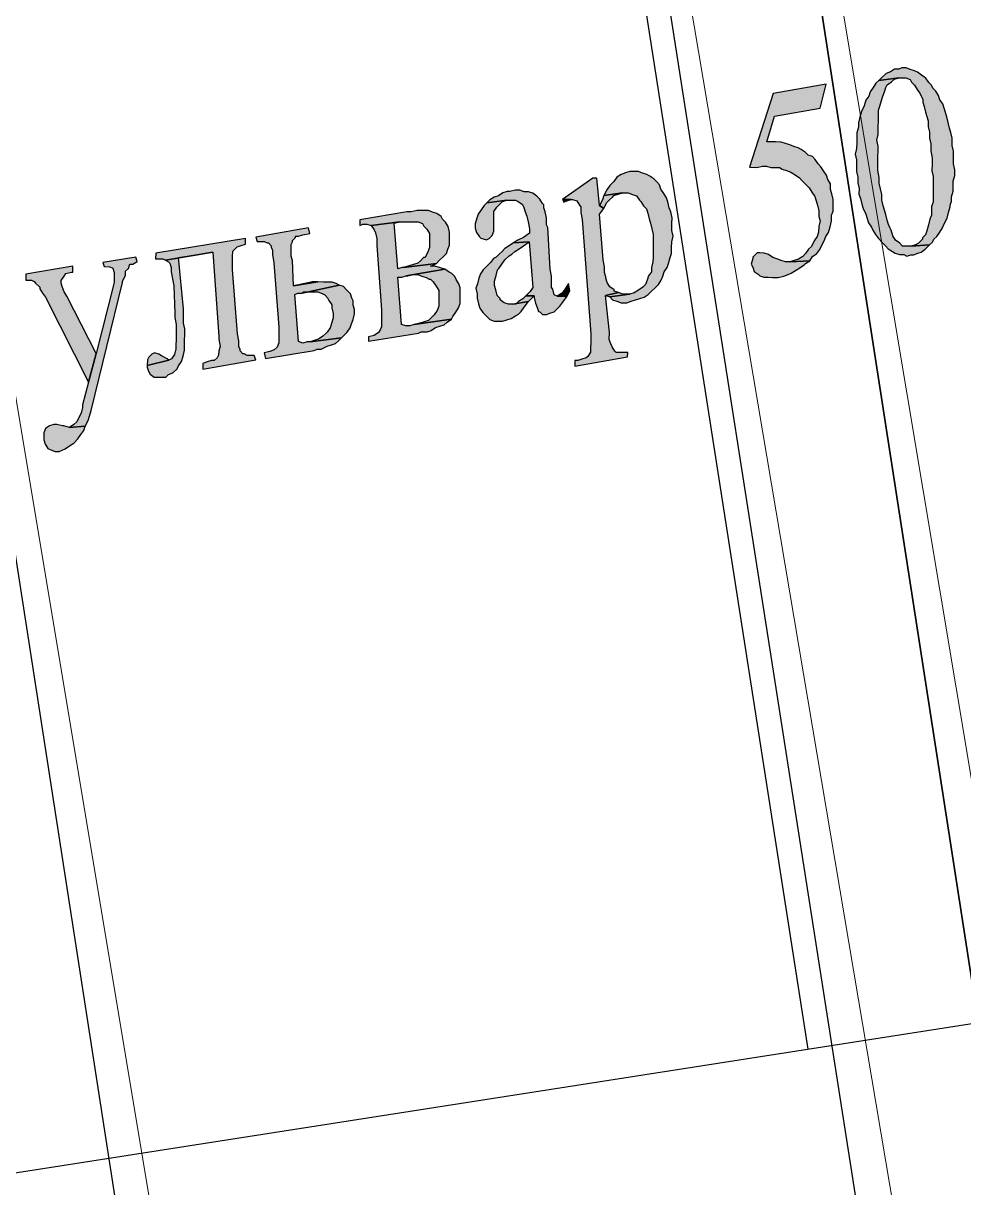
# Model space of a CAD drawing. Extents: x 2474 to 3317, y 1800 to 4862.
# Drawn here: x 2746.33 to 2760.2, y 3982.32 to 3999.48 of the extents above; entities that cross this region are included whole.
import ezdxf

# ---------------------------------------------------------------- set-up
doc = ezdxf.new("R2010")
doc.units = 0
doc.header["$MEASUREMENT"] = 0
doc.layers.add('at_Entity', color=7, linetype='Continuous')
doc.layers.add('at_Solid', color=7, linetype='Continuous')
doc.layers.add('ОСВЕЩЕНИЕ', color=7, linetype='Continuous', lineweight=15)
doc.layers.add('ситуация', color=7, linetype='Continuous', lineweight=15)

msp = doc.modelspace()

# ---------------------------------------------------------------- hatches: boundary and pattern name
at = {"layer": 'at_Solid'}
for points in [[(2759.243, 3998.805), (2759.18, 3998.805), (2759.117, 3998.764), (2759.053, 3998.744), (2758.99, 3998.681), (2758.947, 3998.64), (2759.242, 3998.678), (2759.284, 3998.678), (2759.347, 3998.677), (2759.409, 3998.655), (2759.43, 3998.613), (2759.472, 3998.571), (2759.513, 3998.507), (2759.554, 3998.444), (2759.595, 3998.359), (2759.595, 3998.317), (2759.615, 3998.254), (2759.635, 3998.17), (2759.655, 3998.106), (2759.675, 3998.043), (2759.674, 3997.959), (2759.695, 3997.875), (2759.694, 3997.791), (2759.714, 3997.706), (2759.712, 3997.601), (2759.732, 3997.496), (2759.731, 3997.412), (2759.73, 3997.307), (2759.75, 3997.223), (2759.749, 3997.139), (2759.748, 3997.055), (2759.747, 3996.992), (2759.746, 3996.908), (2759.746, 3996.844), (2759.724, 3996.782), (2759.723, 3996.719), (2759.722, 3996.656), (2759.701, 3996.593), (2759.679, 3996.509), (2759.657, 3996.425), (2759.635, 3996.363), (2759.592, 3996.321), (2759.592, 3996.3), (2759.528, 3996.238), (2759.486, 3996.217), (2759.423, 3996.197), (2759.696, 3996.215), (2759.739, 3996.256), (2759.76, 3996.298), (2759.803, 3996.34), (2759.845, 3996.402), (2759.888, 3996.465), (2759.91, 3996.527), (2759.953, 3996.611), (2759.975, 3996.695), (2759.997, 3996.779), (2759.997, 3996.8), (2760.019, 3996.862), (2760.02, 3996.925), (2760.042, 3997.009), (2760.042, 3997.072), (2760.043, 3997.156), (2760.065, 3997.24), (2760.066, 3997.324), (2760.046, 3997.408), (2760.047, 3997.492), (2760.048, 3997.576), (2760.048, 3997.597), (2760.028, 3997.682), (2760.03, 3997.787), (2760.01, 3997.871), (2759.989, 3997.934), (2759.969, 3998.019), (2759.949, 3998.103), (2759.929, 3998.166), (2759.909, 3998.229), (2759.889, 3998.293), (2759.847, 3998.356), (2759.827, 3998.419), (2759.786, 3998.483), (2759.744, 3998.526), (2759.724, 3998.568), (2759.682, 3998.61), (2759.641, 3998.674), (2759.578, 3998.717), (2759.516, 3998.759), (2759.474, 3998.781), (2759.411, 3998.803), (2759.348, 3998.824), (2759.285, 3998.825)], [(2758.947, 3998.64), (2758.905, 3998.598), (2758.862, 3998.536), (2758.819, 3998.473), (2758.797, 3998.41), (2758.754, 3998.348), (2758.733, 3998.264), (2758.69, 3998.181), (2758.668, 3998.097), (2758.646, 3998.013), (2758.645, 3997.95), (2758.623, 3997.866), (2758.622, 3997.803), (2758.621, 3997.719), (2758.62, 3997.635), (2758.598, 3997.551), (2758.618, 3997.467), (2758.617, 3997.383), (2758.616, 3997.299), (2758.636, 3997.215), (2758.635, 3997.131), (2758.655, 3997.046), (2758.654, 3996.962), (2758.675, 3996.899), (2758.695, 3996.815), (2758.715, 3996.751), (2758.756, 3996.667), (2758.776, 3996.604), (2758.796, 3996.54), (2758.838, 3996.477), (2758.858, 3996.435), (2758.899, 3996.371), (2758.941, 3996.308), (2759.003, 3996.244), (2759.045, 3996.201), (2759.086, 3996.159), (2759.149, 3996.116), (2759.19, 3996.095), (2759.253, 3996.073), (2759.316, 3996.072), (2759.358, 3996.051), (2759.421, 3996.071), (2759.463, 3996.07), (2759.506, 3996.091), (2759.569, 3996.111), (2759.632, 3996.152), (2759.696, 3996.215), (2759.423, 3996.197), (2759.402, 3996.197), (2759.339, 3996.198), (2759.297, 3996.198), (2759.255, 3996.241), (2759.193, 3996.284), (2759.151, 3996.347), (2759.131, 3996.431), (2759.111, 3996.474), (2759.09, 3996.516), (2759.07, 3996.579), (2759.05, 3996.664), (2759.03, 3996.727), (2759.009, 3996.79), (2758.989, 3996.874), (2758.99, 3996.958), (2758.97, 3997.043), (2758.95, 3997.127), (2758.951, 3997.211), (2758.932, 3997.316), (2758.932, 3997.358), (2758.933, 3997.442), (2758.934, 3997.526), (2758.935, 3997.589), (2758.936, 3997.673), (2758.916, 3997.758), (2758.938, 3997.842), (2758.939, 3997.926), (2758.939, 3997.989), (2758.94, 3998.01), (2758.941, 3998.094), (2758.942, 3998.199), (2758.964, 3998.261), (2758.986, 3998.345), (2759.007, 3998.408), (2759.029, 3998.471), (2759.051, 3998.534), (2759.072, 3998.575), (2759.136, 3998.617), (2759.178, 3998.658), (2759.242, 3998.678)], [(2758.169, 3998.586), (2757.39, 3998.448), (2757.041, 3997.359), (2757.146, 3997.358), (2757.23, 3997.378), (2757.293, 3997.377), (2757.356, 3997.356), (2757.419, 3997.355), (2757.482, 3997.354), (2757.524, 3997.333), (2757.587, 3997.311), (2757.649, 3997.289), (2757.712, 3997.246), (2757.775, 3997.204), (2757.816, 3997.161), (2757.858, 3997.119), (2757.899, 3997.076), (2757.92, 3997.055), (2757.961, 3996.991), (2758.002, 3996.928), (2758.023, 3996.865), (2758.043, 3996.801), (2758.063, 3996.717), (2758.062, 3996.654), (2758.062, 3996.633), (2758.082, 3996.57), (2758.06, 3996.486), (2758.059, 3996.402), (2758.038, 3996.339), (2757.995, 3996.277), (2757.952, 3996.193), (2757.909, 3996.152), (2757.867, 3996.089), (2757.824, 3996.047), (2757.761, 3996.006), (2757.697, 3995.986), (2757.634, 3995.966), (2757.928, 3995.983), (2757.971, 3996.046), (2758.035, 3996.087), (2758.077, 3996.15), (2758.099, 3996.191), (2758.142, 3996.275), (2758.164, 3996.338), (2758.206, 3996.4), (2758.228, 3996.484), (2758.25, 3996.568), (2758.251, 3996.652), (2758.273, 3996.715), (2758.274, 3996.799), (2758.275, 3996.883), (2758.255, 3996.967), (2758.235, 3997.03), (2758.236, 3997.114), (2758.194, 3997.178), (2758.174, 3997.241), (2758.133, 3997.305), (2758.092, 3997.368), (2758.05, 3997.411), (2758.009, 3997.474), (2757.967, 3997.517), (2757.905, 3997.538), (2757.863, 3997.581), (2757.8, 3997.624), (2757.759, 3997.645), (2757.696, 3997.667), (2757.633, 3997.689), (2757.57, 3997.71), (2757.508, 3997.732), (2757.424, 3997.733), (2757.361, 3997.734), (2757.297, 3997.735), (2757.407, 3998.112), (2758.081, 3998.23)], [(2755.275, 3997.296), (2755.212, 3997.276), (2755.149, 3997.255), (2755.085, 3997.214), (2755.042, 3997.152), (2755.021, 3997.131), (2754.979, 3997.089), (2754.936, 3997.027), (2754.893, 3996.943), (2755.166, 3996.982), (2755.187, 3996.982), (2755.25, 3996.981), (2755.313, 3996.959), (2755.376, 3996.938), (2755.417, 3996.874), (2755.438, 3996.853), (2755.479, 3996.789), (2755.521, 3996.747), (2755.541, 3996.684), (2755.561, 3996.599), (2755.581, 3996.536), (2755.601, 3996.452), (2755.622, 3996.367), (2755.62, 3996.262), (2755.62, 3996.22), (2755.619, 3996.115), (2755.618, 3996.031), (2755.617, 3995.968), (2755.595, 3995.884), (2755.594, 3995.821), (2755.551, 3995.759), (2755.53, 3995.696), (2755.508, 3995.633), (2755.465, 3995.592), (2755.402, 3995.55), (2755.338, 3995.509), (2755.275, 3995.489), (2754.98, 3995.45), (2755.022, 3995.408), (2755.085, 3995.386), (2755.148, 3995.364), (2755.232, 3995.363), (2755.295, 3995.384), (2755.358, 3995.404), (2755.421, 3995.424), (2755.485, 3995.444), (2755.548, 3995.486), (2755.591, 3995.527), (2755.654, 3995.59), (2755.697, 3995.631), (2755.74, 3995.694), (2755.761, 3995.756), (2755.783, 3995.819), (2755.826, 3995.882), (2755.848, 3995.944), (2755.87, 3996.028), (2755.891, 3996.091), (2755.892, 3996.175), (2755.893, 3996.259), (2755.915, 3996.343), (2755.895, 3996.427), (2755.896, 3996.511), (2755.897, 3996.532), (2755.898, 3996.616), (2755.878, 3996.701), (2755.857, 3996.764), (2755.837, 3996.848), (2755.817, 3996.911), (2755.776, 3996.975), (2755.734, 3997.038), (2755.714, 3997.102), (2755.673, 3997.144), (2755.631, 3997.187), (2755.569, 3997.23), (2755.527, 3997.251), (2755.464, 3997.273), (2755.401, 3997.295), (2755.338, 3997.295)], [(2754.791, 3997.197), (2754.728, 3997.197), (2754.283, 3996.887), (2754.43, 3996.886), (2754.493, 3996.864), (2754.534, 3996.8), (2754.555, 3996.779), (2754.554, 3996.695), (2754.573, 3996.59), (2754.701, 3994.907), (2754.701, 3994.886), (2754.699, 3994.781), (2754.698, 3994.697), (2754.698, 3994.655), (2754.698, 3994.634), (2754.655, 3994.572), (2754.634, 3994.551), (2754.57, 3994.531), (2754.507, 3994.51), (2754.465, 3994.511), (2754.464, 3994.427), (2755.243, 3994.565), (2755.244, 3994.628), (2755.202, 3994.628), (2755.118, 3994.629), (2755.076, 3994.63), (2755.055, 3994.651), (2755.014, 3994.715), (2754.993, 3994.757), (2754.973, 3994.82), (2754.974, 3994.925), (2754.918, 3995.472), (2755.107, 3995.512), (2755.044, 3995.534), (2755.045, 3995.555), (2754.982, 3995.597), (2754.941, 3995.661), (2754.921, 3995.724), (2754.921, 3995.745), (2754.901, 3995.808), (2754.902, 3995.893), (2754.882, 3995.998), (2754.827, 3996.671), (2754.891, 3996.754), (2754.828, 3996.797)], [(2753.507, 3997.001), (2753.465, 3997.002), (2753.401, 3996.982), (2753.338, 3996.94), (2753.275, 3996.92), (2753.211, 3996.879), (2753.169, 3996.837), (2753.463, 3996.876), (2753.526, 3996.875), (2753.589, 3996.874), (2753.631, 3996.853), (2753.694, 3996.81), (2753.714, 3996.768), (2753.734, 3996.705), (2753.755, 3996.641), (2753.775, 3996.557), (2753.794, 3996.452), (2753.794, 3996.389), (2753.709, 3996.327), (2753.624, 3996.286), (2753.561, 3996.244), (2753.792, 3996.263), (2753.847, 3995.59), (2753.805, 3995.527), (2753.741, 3995.465), (2753.867, 3995.463), (2753.867, 3995.442), (2753.887, 3995.358), (2753.907, 3995.295), (2753.927, 3995.232), (2753.948, 3995.231), (2753.99, 3995.189), (2754.053, 3995.188), (2754.095, 3995.209), (2754.158, 3995.229), (2754.201, 3995.27), (2754.243, 3995.312), (2754.286, 3995.374), (2754.35, 3995.458), (2754.203, 3995.459), (2754.161, 3995.481), (2754.141, 3995.565), (2754.121, 3995.586), (2754.121, 3995.649), (2754.122, 3995.755), (2754.103, 3995.86), (2754.068, 3996.47), (2754.047, 3996.512), (2754.049, 3996.617), (2754.028, 3996.701), (2754.008, 3996.764), (2754.009, 3996.806), (2753.988, 3996.828), (2753.947, 3996.891), (2753.905, 3996.934), (2753.843, 3996.977), (2753.78, 3996.998), (2753.717, 3996.999), (2753.654, 3997.021), (2753.591, 3997.021)], [(2754.893, 3996.943), (2754.871, 3996.88), (2754.828, 3996.797), (2754.891, 3996.754), (2754.934, 3996.838), (2754.976, 3996.879), (2755.019, 3996.921), (2755.04, 3996.942), (2755.103, 3996.962), (2755.166, 3996.982)], [(2753.169, 3996.837), (2753.126, 3996.796), (2753.083, 3996.733), (2753.041, 3996.671), (2753.019, 3996.608), (2752.997, 3996.524), (2752.996, 3996.461), (2753.016, 3996.398), (2753.058, 3996.334), (2753.078, 3996.313), (2753.162, 3996.291), (2753.204, 3996.312), (2753.247, 3996.353), (2753.269, 3996.416), (2753.27, 3996.5), (2753.271, 3996.626), (2753.271, 3996.647), (2753.272, 3996.71), (2753.315, 3996.773), (2753.357, 3996.814), (2753.4, 3996.856), (2753.463, 3996.876)], [(2754.283, 3996.887), (2754.303, 3996.845), (2754.346, 3996.866), (2754.409, 3996.886)], [(2751.99, 3996.704), (2751.296, 3996.586), (2751.295, 3996.502), (2751.337, 3996.523), (2751.4, 3996.522), (2751.463, 3996.5), (2751.884, 3996.558), (2751.968, 3996.557), (2752.052, 3996.556), (2752.115, 3996.555), (2752.157, 3996.555), (2752.219, 3996.533), (2752.24, 3996.491), (2752.281, 3996.448), (2752.323, 3996.385), (2752.322, 3996.301), (2752.321, 3996.238), (2752.32, 3996.175), (2752.299, 3996.112), (2752.256, 3996.029), (2752.235, 3996.029), (2752.192, 3995.987), (2752.15, 3995.946), (2752.086, 3995.925), (2752.023, 3995.905), (2751.939, 3995.885), (2752.423, 3995.942), (2752.465, 3995.984), (2752.529, 3996.046), (2752.571, 3996.088), (2752.593, 3996.151), (2752.615, 3996.213), (2752.616, 3996.276), (2752.616, 3996.339), (2752.617, 3996.402), (2752.597, 3996.487), (2752.556, 3996.55), (2752.514, 3996.593), (2752.494, 3996.635), (2752.431, 3996.678), (2752.368, 3996.7), (2752.306, 3996.721), (2752.264, 3996.722), (2752.201, 3996.723), (2752.138, 3996.723), (2752.053, 3996.703)], [(2750.538, 3996.469), (2749.759, 3996.331), (2749.779, 3996.268), (2749.884, 3996.266), (2749.926, 3996.245), (2749.947, 3996.245), (2749.988, 3996.202), (2749.988, 3996.181), (2750.009, 3996.139), (2750.008, 3996.076), (2750.027, 3995.949), (2750.1, 3995.003), (2750.099, 3994.919), (2750.098, 3994.835), (2750.098, 3994.772), (2750.076, 3994.709), (2750.033, 3994.668), (2749.97, 3994.647), (2749.886, 3994.627), (2749.906, 3994.543), (2750.622, 3994.661), (2750.664, 3994.681), (2750.727, 3994.681), (2750.811, 3994.722), (2750.875, 3994.742), (2750.938, 3994.762), (2750.981, 3994.804), (2751.023, 3994.845), (2750.56, 3994.788), (2750.518, 3994.788), (2750.455, 3994.768), (2750.392, 3994.79), (2750.337, 3995.484), (2750.379, 3995.504), (2750.442, 3995.503), (2750.99, 3995.623), (2750.948, 3995.645), (2750.886, 3995.666), (2750.823, 3995.667), (2750.759, 3995.668), (2750.675, 3995.669), (2750.318, 3995.61), (2750.301, 3995.988), (2750.281, 3996.052), (2750.282, 3996.157), (2750.283, 3996.22), (2750.304, 3996.261), (2750.304, 3996.282), (2750.347, 3996.324), (2750.347, 3996.345), (2750.389, 3996.344), (2750.452, 3996.365), (2750.558, 3996.385)], [(2751.463, 3996.5), (2751.504, 3996.437), (2751.524, 3996.394), (2751.544, 3996.31), (2751.543, 3996.205), (2751.616, 3995.259), (2751.615, 3995.174), (2751.614, 3995.09), (2751.613, 3995.006), (2751.592, 3994.965), (2751.57, 3994.923), (2751.507, 3994.882), (2751.422, 3994.862), (2751.422, 3994.799), (2752.159, 3994.916), (2752.201, 3994.936), (2752.285, 3994.936), (2752.348, 3994.956), (2752.412, 3994.997), (2752.475, 3995.017), (2752.538, 3995.038), (2752.581, 3995.079), (2752.644, 3995.12), (2752.097, 3995.043), (2752.034, 3995.022), (2751.971, 3995.023), (2751.908, 3995.045), (2751.853, 3995.739), (2751.916, 3995.738), (2751.979, 3995.759), (2752.548, 3995.857), (2752.485, 3995.879), (2752.401, 3995.901), (2752.338, 3995.901), (2752.423, 3995.942), (2751.939, 3995.885), (2751.918, 3995.885), (2751.854, 3995.865), (2751.799, 3996.538), (2751.884, 3996.558)], [(2749.611, 3996.312), (2748.285, 3996.096), (2748.284, 3996.012), (2748.389, 3996.011), (2748.431, 3995.989), (2749.126, 3996.107), (2749.216, 3994.866), (2749.216, 3994.824), (2749.235, 3994.719), (2749.214, 3994.656), (2749.213, 3994.593), (2749.192, 3994.551), (2749.149, 3994.51), (2749.107, 3994.51), (2749.044, 3994.49), (2748.98, 3994.47), (2748.979, 3994.386), (2749.759, 3994.524), (2749.738, 3994.587), (2749.717, 3994.587), (2749.633, 3994.588), (2749.591, 3994.61), (2749.57, 3994.61), (2749.529, 3994.653), (2749.529, 3994.674), (2749.509, 3994.716), (2749.51, 3994.8), (2749.49, 3994.905), (2749.417, 3995.852), (2749.417, 3995.894), (2749.419, 3995.999), (2749.419, 3996.062), (2749.42, 3996.104), (2749.42, 3996.125), (2749.484, 3996.187), (2749.547, 3996.207), (2749.61, 3996.228)], [(2753.561, 3996.244), (2753.497, 3996.203), (2753.434, 3996.162), (2753.391, 3996.12), (2753.349, 3996.079), (2753.306, 3996.037), (2753.264, 3996.017), (2753.221, 3995.954), (2753.158, 3995.892), (2753.115, 3995.85), (2753.072, 3995.788), (2753.05, 3995.725), (2753.029, 3995.641), (2753.007, 3995.578), (2753.027, 3995.494), (2753.026, 3995.431), (2753.046, 3995.347), (2753.066, 3995.284), (2753.108, 3995.22), (2753.149, 3995.178), (2753.17, 3995.156), (2753.211, 3995.114), (2753.274, 3995.092), (2753.337, 3995.091), (2753.4, 3995.091), (2753.464, 3995.111), (2753.527, 3995.131), (2753.59, 3995.172), (2753.633, 3995.193), (2753.675, 3995.234), (2753.718, 3995.297), (2753.782, 3995.38), (2753.55, 3995.341), (2753.487, 3995.342), (2753.424, 3995.363), (2753.362, 3995.406), (2753.362, 3995.427), (2753.321, 3995.47), (2753.301, 3995.554), (2753.28, 3995.617), (2753.281, 3995.68), (2753.303, 3995.764), (2753.325, 3995.848), (2753.346, 3995.869), (2753.389, 3995.931), (2753.432, 3995.994), (2753.496, 3996.056), (2753.538, 3996.077), (2753.58, 3996.118), (2753.644, 3996.159), (2753.707, 3996.201), (2753.792, 3996.263)], [(2748.431, 3995.989), (2748.473, 3995.968), (2748.493, 3995.946), (2748.514, 3995.883), (2748.513, 3995.82), (2748.533, 3995.715), (2748.552, 3995.61), (2748.569, 3995.21), (2748.568, 3995.147), (2748.588, 3995.042), (2748.587, 3994.958), (2748.586, 3994.874), (2748.585, 3994.811), (2748.584, 3994.748), (2748.584, 3994.685), (2748.562, 3994.601), (2748.519, 3994.538), (2748.477, 3994.518), (2748.161, 3994.437), (2748.16, 3994.416), (2748.181, 3994.353), (2748.201, 3994.311), (2748.264, 3994.268), (2748.306, 3994.268), (2748.39, 3994.267), (2748.432, 3994.266), (2748.474, 3994.308), (2748.538, 3994.328), (2748.601, 3994.39), (2748.623, 3994.432), (2748.666, 3994.495), (2748.688, 3994.578), (2748.71, 3994.662), (2748.71, 3994.683), (2748.711, 3994.746), (2748.711, 3994.809), (2748.712, 3994.893), (2748.713, 3994.977), (2748.693, 3995.062), (2748.694, 3995.167), (2748.696, 3995.272), (2748.62, 3996.029), (2749.126, 3996.107)], [(2757.194, 3996.097), (2757.152, 3996.097), (2757.088, 3996.035), (2757.088, 3996.014), (2757.066, 3995.93), (2757.087, 3995.888), (2757.107, 3995.825), (2757.17, 3995.782), (2757.19, 3995.761), (2757.253, 3995.739), (2757.316, 3995.738), (2757.379, 3995.737), (2757.463, 3995.737), (2757.548, 3995.757), (2757.611, 3995.777), (2757.653, 3995.797), (2757.717, 3995.839), (2757.78, 3995.88), (2757.844, 3995.921), (2757.865, 3995.942), (2757.928, 3995.983), (2757.634, 3995.966), (2757.571, 3995.966), (2757.508, 3995.988), (2757.445, 3996.01), (2757.383, 3996.032), (2757.32, 3996.074), (2757.257, 3996.096)], [(2747.064, 3995.9), (2746.369, 3995.782), (2746.368, 3995.698), (2746.452, 3995.697), (2746.494, 3995.676), (2746.515, 3995.654), (2746.577, 3995.591), (2746.577, 3995.57), (2746.618, 3995.506), (2746.659, 3995.443), (2747.296, 3994.195), (2747.406, 3994.614), (2746.975, 3995.46), (2746.934, 3995.523), (2746.913, 3995.587), (2746.893, 3995.65), (2746.893, 3995.692), (2746.936, 3995.754), (2746.958, 3995.796), (2747.042, 3995.816), (2747.063, 3995.816)], [(2747.99, 3996.036), (2747.506, 3995.958), (2747.526, 3995.895), (2747.61, 3995.894), (2747.652, 3995.872), (2747.672, 3995.809), (2747.671, 3995.725), (2747.671, 3995.662), (2747.406, 3994.614), (2747.296, 3994.195), (2747.208, 3993.86), (2747.208, 3993.818), (2747.186, 3993.734), (2747.143, 3993.651), (2747.121, 3993.609), (2747.079, 3993.568), (2747.015, 3993.526), (2747.247, 3993.545), (2747.29, 3993.628), (2747.311, 3993.691), (2747.333, 3993.775), (2747.797, 3995.66), (2747.797, 3995.681), (2747.84, 3995.765), (2747.841, 3995.828), (2747.883, 3995.869), (2747.905, 3995.932), (2747.947, 3995.932), (2748.01, 3995.973)], [(2752.548, 3995.857), (2751.979, 3995.759), (2752, 3995.758), (2752.085, 3995.778), (2752.148, 3995.778), (2752.21, 3995.756), (2752.273, 3995.734), (2752.315, 3995.713), (2752.336, 3995.712), (2752.377, 3995.67), (2752.419, 3995.606), (2752.46, 3995.543), (2752.459, 3995.459), (2752.458, 3995.396), (2752.457, 3995.312), (2752.436, 3995.249), (2752.393, 3995.186), (2752.35, 3995.145), (2752.308, 3995.103), (2752.245, 3995.083), (2752.181, 3995.063), (2752.097, 3995.043), (2752.644, 3995.12), (2752.666, 3995.162), (2752.708, 3995.225), (2752.751, 3995.287), (2752.773, 3995.35), (2752.774, 3995.434), (2752.775, 3995.518), (2752.776, 3995.581), (2752.755, 3995.644), (2752.714, 3995.708), (2752.694, 3995.75), (2752.652, 3995.793), (2752.61, 3995.814)], [(2750.507, 3995.65), (2750.318, 3995.61), (2750.675, 3995.669), (2750.591, 3995.67)], [(2750.99, 3995.623), (2750.442, 3995.503), (2750.464, 3995.524), (2750.674, 3995.522), (2750.737, 3995.5), (2750.778, 3995.478), (2750.82, 3995.436), (2750.84, 3995.394), (2750.882, 3995.33), (2750.881, 3995.288), (2750.901, 3995.204), (2750.9, 3995.141), (2750.878, 3995.057), (2750.857, 3994.994), (2750.814, 3994.932), (2750.793, 3994.911), (2750.75, 3994.869), (2750.687, 3994.828), (2750.623, 3994.808), (2750.56, 3994.788), (2751.023, 3994.845), (2751.066, 3994.887), (2751.108, 3994.928), (2751.151, 3994.991), (2751.173, 3995.054), (2751.194, 3995.116), (2751.216, 3995.2), (2751.217, 3995.263), (2751.197, 3995.326), (2751.197, 3995.389), (2751.177, 3995.432), (2751.157, 3995.495), (2751.115, 3995.538), (2751.094, 3995.559), (2751.053, 3995.601)], [(2754.373, 3995.647), (2754.331, 3995.584), (2754.288, 3995.521), (2754.267, 3995.501), (2754.203, 3995.459), (2754.35, 3995.458), (2754.393, 3995.541)], [(2753.741, 3995.465), (2753.698, 3995.423), (2753.635, 3995.382), (2753.592, 3995.34), (2753.55, 3995.341), (2753.782, 3995.38), (2753.867, 3995.463)], [(2755.107, 3995.512), (2754.918, 3995.472), (2754.98, 3995.45), (2755.275, 3995.489), (2755.233, 3995.489), (2755.17, 3995.49)], [(2748.268, 3994.625), (2748.226, 3994.605), (2748.183, 3994.563), (2748.162, 3994.521), (2748.161, 3994.437), (2748.477, 3994.518), (2748.456, 3994.539), (2748.372, 3994.582), (2748.331, 3994.604)], [(2746.785, 3993.571), (2746.721, 3993.551), (2746.658, 3993.509), (2746.636, 3993.447), (2746.635, 3993.363), (2746.635, 3993.342), (2746.655, 3993.278), (2746.696, 3993.215), (2746.738, 3993.193), (2746.801, 3993.172), (2746.864, 3993.171), (2746.906, 3993.191), (2746.949, 3993.212), (2747.012, 3993.253), (2747.076, 3993.294), (2747.139, 3993.357), (2747.182, 3993.419), (2747.225, 3993.482), (2747.247, 3993.545), (2747.015, 3993.526), (2746.931, 3993.548), (2746.91, 3993.548), (2746.827, 3993.57)]]:
    msp.add_hatch(color=256, dxfattribs=at).paths.add_polyline_path(points)

# ---------------------------------------------------------------- linework, layer by layer
at = {"layer": 'at_Entity', "color": 4}
for points in [[(2752.781, 3949.333), (2737.091, 4050.502)], [(2765.933, 3949.179), (2750.243, 4050.348), (2765.933, 3949.179), (2765.933, 3949.179)]]:
    msp.add_lwpolyline(points, dxfattribs=at)
at = {"layer": 'at_Entity', "color": 1}
msp.add_lwpolyline([(2759.292, 3977.813), (2747.932, 4050.375)], dxfattribs=at)
at = {"layer": 'at_Entity', "color": 2}
for points in [[(2752.932, 4016.192), (2757.898, 3984.364)], [(2688.851, 3973.593), (2826.46, 3995.056)]]:
    msp.add_lwpolyline(points, dxfattribs=at)
at = {"layer": 'at_Entity', "color": 7}
for points in [[(2759.243, 3998.805), (2759.18, 3998.805), (2759.117, 3998.764), (2759.053, 3998.744), (2758.99, 3998.681), (2758.947, 3998.64), (2759.242, 3998.678), (2759.284, 3998.678), (2759.347, 3998.677), (2759.409, 3998.655), (2759.43, 3998.613), (2759.472, 3998.571), (2759.513, 3998.507), (2759.554, 3998.444), (2759.595, 3998.359), (2759.595, 3998.317), (2759.615, 3998.254), (2759.635, 3998.17), (2759.655, 3998.106), (2759.675, 3998.043), (2759.674, 3997.959), (2759.695, 3997.875), (2759.694, 3997.791), (2759.714, 3997.706), (2759.712, 3997.601), (2759.712, 3997.601), (2759.732, 3997.496), (2759.731, 3997.412), (2759.73, 3997.307), (2759.75, 3997.223), (2759.749, 3997.139), (2759.748, 3997.055), (2759.747, 3996.992), (2759.746, 3996.908), (2759.746, 3996.844), (2759.724, 3996.782), (2759.723, 3996.719), (2759.722, 3996.656), (2759.701, 3996.593), (2759.679, 3996.509), (2759.657, 3996.425), (2759.635, 3996.363), (2759.592, 3996.321), (2759.592, 3996.3), (2759.528, 3996.238), (2759.486, 3996.217), (2759.423, 3996.197), (2759.696, 3996.215), (2759.739, 3996.256), (2759.76, 3996.298), (2759.803, 3996.34), (2759.845, 3996.402), (2759.888, 3996.465), (2759.91, 3996.527), (2759.953, 3996.611), (2759.975, 3996.695), (2759.997, 3996.779), (2759.997, 3996.8), (2760.019, 3996.862), (2760.02, 3996.925), (2760.042, 3997.009), (2760.042, 3997.072), (2760.043, 3997.156), (2760.065, 3997.24), (2760.066, 3997.324), (2760.046, 3997.408), (2760.047, 3997.492), (2760.048, 3997.576), (2760.048, 3997.597), (2760.028, 3997.682), (2760.03, 3997.787), (2760.01, 3997.871), (2759.989, 3997.934), (2759.969, 3998.019), (2759.949, 3998.103), (2759.929, 3998.166), (2759.909, 3998.229), (2759.889, 3998.293), (2759.847, 3998.356), (2759.827, 3998.419), (2759.786, 3998.483), (2759.744, 3998.526), (2759.724, 3998.568), (2759.682, 3998.61), (2759.641, 3998.674), (2759.578, 3998.717), (2759.516, 3998.759), (2759.474, 3998.781), (2759.411, 3998.803), (2759.348, 3998.824), (2759.285, 3998.825), (2759.243, 3998.805)], [(2758.947, 3998.64), (2758.905, 3998.598), (2758.862, 3998.536), (2758.819, 3998.473), (2758.797, 3998.41), (2758.754, 3998.348), (2758.733, 3998.264), (2758.69, 3998.181), (2758.668, 3998.097), (2758.668, 3998.097), (2758.646, 3998.013), (2758.645, 3997.95), (2758.623, 3997.866), (2758.622, 3997.803), (2758.621, 3997.719), (2758.62, 3997.635), (2758.598, 3997.551), (2758.618, 3997.467), (2758.617, 3997.383), (2758.616, 3997.299), (2758.616, 3997.299), (2758.636, 3997.215), (2758.635, 3997.131), (2758.655, 3997.046), (2758.654, 3996.962), (2758.675, 3996.899), (2758.695, 3996.815), (2758.715, 3996.751), (2758.756, 3996.667), (2758.776, 3996.604), (2758.796, 3996.54), (2758.838, 3996.477), (2758.858, 3996.435), (2758.899, 3996.371), (2758.941, 3996.308), (2759.003, 3996.244), (2759.045, 3996.201), (2759.086, 3996.159), (2759.149, 3996.116), (2759.19, 3996.095), (2759.253, 3996.073), (2759.316, 3996.072), (2759.358, 3996.051), (2759.421, 3996.071), (2759.463, 3996.07), (2759.506, 3996.091), (2759.569, 3996.111), (2759.632, 3996.152), (2759.696, 3996.215), (2759.423, 3996.197), (2759.402, 3996.197), (2759.339, 3996.198), (2759.297, 3996.198), (2759.255, 3996.241), (2759.193, 3996.284), (2759.151, 3996.347), (2759.131, 3996.431), (2759.111, 3996.474), (2759.09, 3996.516), (2759.07, 3996.579), (2759.05, 3996.664), (2759.03, 3996.727), (2759.009, 3996.79), (2758.989, 3996.874), (2758.99, 3996.958), (2758.97, 3997.043), (2758.95, 3997.127), (2758.951, 3997.211), (2758.932, 3997.316), (2758.932, 3997.358), (2758.933, 3997.442), (2758.934, 3997.526), (2758.935, 3997.589), (2758.936, 3997.673), (2758.916, 3997.758), (2758.938, 3997.842), (2758.939, 3997.926), (2758.939, 3997.989), (2758.94, 3998.01), (2758.941, 3998.094), (2758.942, 3998.199), (2758.964, 3998.261), (2758.986, 3998.345), (2759.007, 3998.408), (2759.029, 3998.471), (2759.051, 3998.534), (2759.072, 3998.575), (2759.136, 3998.617), (2759.178, 3998.658), (2759.242, 3998.678), (2758.947, 3998.64)], [(2758.169, 3998.586), (2757.39, 3998.448), (2757.041, 3997.359), (2757.146, 3997.358), (2757.23, 3997.378), (2757.293, 3997.377), (2757.356, 3997.356), (2757.419, 3997.355), (2757.482, 3997.354), (2757.524, 3997.333), (2757.587, 3997.311), (2757.649, 3997.289), (2757.712, 3997.246), (2757.775, 3997.204), (2757.816, 3997.161), (2757.858, 3997.119), (2757.899, 3997.076), (2757.92, 3997.055), (2757.961, 3996.991), (2758.002, 3996.928), (2758.023, 3996.865), (2758.043, 3996.801), (2758.063, 3996.717), (2758.062, 3996.654), (2758.062, 3996.633), (2758.082, 3996.57), (2758.06, 3996.486), (2758.059, 3996.402), (2758.038, 3996.339), (2757.995, 3996.277), (2757.952, 3996.193), (2757.909, 3996.152), (2757.867, 3996.089), (2757.824, 3996.047), (2757.761, 3996.006), (2757.697, 3995.986), (2757.634, 3995.966), (2757.928, 3995.983), (2757.971, 3996.046), (2758.035, 3996.087), (2758.077, 3996.15), (2758.099, 3996.191), (2758.142, 3996.275), (2758.164, 3996.338), (2758.206, 3996.4), (2758.228, 3996.484), (2758.228, 3996.484), (2758.25, 3996.568), (2758.251, 3996.652), (2758.273, 3996.715), (2758.274, 3996.799), (2758.275, 3996.883), (2758.275, 3996.883), (2758.255, 3996.967), (2758.235, 3997.03), (2758.236, 3997.114), (2758.194, 3997.178), (2758.174, 3997.241), (2758.133, 3997.305), (2758.092, 3997.368), (2758.05, 3997.411), (2758.009, 3997.474), (2757.967, 3997.517), (2757.905, 3997.538), (2757.863, 3997.581), (2757.8, 3997.624), (2757.759, 3997.645), (2757.696, 3997.667), (2757.633, 3997.689), (2757.57, 3997.71), (2757.508, 3997.732), (2757.424, 3997.733), (2757.361, 3997.734), (2757.297, 3997.735), (2757.407, 3998.112), (2758.081, 3998.23), (2758.169, 3998.586)], [(2755.275, 3997.296), (2755.212, 3997.276), (2755.149, 3997.255), (2755.085, 3997.214), (2755.042, 3997.152), (2755.021, 3997.131), (2754.979, 3997.089), (2754.936, 3997.027), (2754.893, 3996.943), (2755.166, 3996.982), (2755.187, 3996.982), (2755.25, 3996.981), (2755.313, 3996.959), (2755.376, 3996.938), (2755.417, 3996.874), (2755.438, 3996.853), (2755.479, 3996.789), (2755.521, 3996.747), (2755.541, 3996.684), (2755.561, 3996.599), (2755.581, 3996.536), (2755.601, 3996.452), (2755.622, 3996.367), (2755.62, 3996.262), (2755.62, 3996.22), (2755.619, 3996.115), (2755.618, 3996.031), (2755.617, 3995.968), (2755.595, 3995.884), (2755.594, 3995.821), (2755.551, 3995.759), (2755.53, 3995.696), (2755.508, 3995.633), (2755.465, 3995.592), (2755.402, 3995.55), (2755.338, 3995.509), (2755.275, 3995.489), (2754.98, 3995.45), (2755.022, 3995.408), (2755.085, 3995.386), (2755.085, 3995.386), (2755.148, 3995.364), (2755.232, 3995.363), (2755.295, 3995.384), (2755.295, 3995.384), (2755.358, 3995.404), (2755.421, 3995.424), (2755.485, 3995.444), (2755.548, 3995.486), (2755.591, 3995.527), (2755.654, 3995.59), (2755.697, 3995.631), (2755.74, 3995.694), (2755.761, 3995.756), (2755.783, 3995.819), (2755.826, 3995.882), (2755.848, 3995.944), (2755.87, 3996.028), (2755.891, 3996.091), (2755.892, 3996.175), (2755.893, 3996.259), (2755.915, 3996.343), (2755.895, 3996.427), (2755.896, 3996.511), (2755.897, 3996.532), (2755.898, 3996.616), (2755.878, 3996.701), (2755.857, 3996.764), (2755.837, 3996.848), (2755.817, 3996.911), (2755.776, 3996.975), (2755.734, 3997.038), (2755.714, 3997.102), (2755.673, 3997.144), (2755.631, 3997.187), (2755.569, 3997.23), (2755.527, 3997.251), (2755.464, 3997.273), (2755.401, 3997.295), (2755.338, 3997.295), (2755.275, 3997.296)], [(2754.791, 3997.197), (2754.728, 3997.197), (2754.283, 3996.887), (2754.43, 3996.886), (2754.493, 3996.864), (2754.493, 3996.864), (2754.534, 3996.8), (2754.555, 3996.779), (2754.554, 3996.695), (2754.573, 3996.59), (2754.701, 3994.907), (2754.701, 3994.886), (2754.699, 3994.781), (2754.698, 3994.697), (2754.698, 3994.655), (2754.698, 3994.634), (2754.655, 3994.572), (2754.634, 3994.551), (2754.57, 3994.531), (2754.507, 3994.51), (2754.465, 3994.511), (2754.464, 3994.427), (2755.243, 3994.565), (2755.244, 3994.628), (2755.202, 3994.628), (2755.118, 3994.629), (2755.076, 3994.63), (2755.055, 3994.651), (2755.014, 3994.715), (2754.993, 3994.757), (2754.973, 3994.82), (2754.974, 3994.925), (2754.918, 3995.472), (2755.107, 3995.512), (2755.044, 3995.534), (2755.045, 3995.555), (2754.982, 3995.597), (2754.941, 3995.661), (2754.921, 3995.724), (2754.921, 3995.745), (2754.901, 3995.808), (2754.902, 3995.893), (2754.882, 3995.998), (2754.827, 3996.671), (2754.891, 3996.754), (2754.828, 3996.797), (2754.791, 3997.197)], [(2753.507, 3997.001), (2753.465, 3997.002), (2753.401, 3996.982), (2753.338, 3996.94), (2753.275, 3996.92), (2753.211, 3996.879), (2753.169, 3996.837), (2753.463, 3996.876), (2753.526, 3996.875), (2753.589, 3996.874), (2753.631, 3996.853), (2753.694, 3996.81), (2753.714, 3996.768), (2753.734, 3996.705), (2753.755, 3996.641), (2753.775, 3996.557), (2753.794, 3996.452), (2753.794, 3996.389), (2753.794, 3996.389), (2753.709, 3996.327), (2753.624, 3996.286), (2753.561, 3996.244), (2753.792, 3996.263), (2753.847, 3995.59), (2753.805, 3995.527), (2753.741, 3995.465), (2753.867, 3995.463), (2753.867, 3995.442), (2753.887, 3995.358), (2753.907, 3995.295), (2753.927, 3995.232), (2753.948, 3995.231), (2753.99, 3995.189), (2754.053, 3995.188), (2754.095, 3995.209), (2754.158, 3995.229), (2754.201, 3995.27), (2754.243, 3995.312), (2754.286, 3995.374), (2754.35, 3995.458), (2754.203, 3995.459), (2754.161, 3995.481), (2754.161, 3995.481), (2754.141, 3995.565), (2754.121, 3995.586), (2754.121, 3995.649), (2754.122, 3995.755), (2754.103, 3995.86), (2754.068, 3996.47), (2754.047, 3996.512), (2754.049, 3996.617), (2754.028, 3996.701), (2754.008, 3996.764), (2754.009, 3996.806), (2753.988, 3996.828), (2753.947, 3996.891), (2753.905, 3996.934), (2753.843, 3996.977), (2753.843, 3996.977), (2753.78, 3996.998), (2753.717, 3996.999), (2753.654, 3997.021), (2753.591, 3997.021), (2753.507, 3997.001)], [(2754.893, 3996.943), (2754.871, 3996.88), (2754.828, 3996.797), (2754.891, 3996.754), (2754.934, 3996.838), (2754.976, 3996.879), (2755.019, 3996.921), (2755.04, 3996.942), (2755.103, 3996.962), (2755.166, 3996.982), (2754.893, 3996.943)], [(2753.169, 3996.837), (2753.126, 3996.796), (2753.083, 3996.733), (2753.041, 3996.671), (2753.019, 3996.608), (2752.997, 3996.524), (2752.996, 3996.461), (2753.016, 3996.398), (2753.058, 3996.334), (2753.078, 3996.313), (2753.162, 3996.291), (2753.204, 3996.312), (2753.247, 3996.353), (2753.269, 3996.416), (2753.27, 3996.5), (2753.271, 3996.626), (2753.271, 3996.647), (2753.272, 3996.71), (2753.315, 3996.773), (2753.357, 3996.814), (2753.4, 3996.856), (2753.463, 3996.876), (2753.169, 3996.837)], [(2754.283, 3996.887), (2754.303, 3996.845), (2754.346, 3996.866), (2754.409, 3996.886), (2754.409, 3996.886), (2754.283, 3996.887)], [(2751.99, 3996.704), (2751.296, 3996.586), (2751.295, 3996.502), (2751.337, 3996.523), (2751.4, 3996.522), (2751.463, 3996.5), (2751.463, 3996.5), (2751.884, 3996.558), (2751.884, 3996.558), (2751.968, 3996.557), (2752.052, 3996.556), (2752.115, 3996.555), (2752.157, 3996.555), (2752.219, 3996.533), (2752.24, 3996.491), (2752.281, 3996.448), (2752.323, 3996.385), (2752.322, 3996.301), (2752.321, 3996.238), (2752.32, 3996.175), (2752.299, 3996.112), (2752.256, 3996.029), (2752.235, 3996.029), (2752.192, 3995.987), (2752.15, 3995.946), (2752.086, 3995.925), (2752.023, 3995.905), (2751.939, 3995.885), (2752.423, 3995.942), (2752.465, 3995.984), (2752.529, 3996.046), (2752.571, 3996.088), (2752.593, 3996.151), (2752.615, 3996.213), (2752.616, 3996.276), (2752.616, 3996.339), (2752.617, 3996.402), (2752.597, 3996.487), (2752.556, 3996.55), (2752.514, 3996.593), (2752.494, 3996.635), (2752.431, 3996.678), (2752.368, 3996.7), (2752.306, 3996.721), (2752.264, 3996.722), (2752.201, 3996.723), (2752.138, 3996.723), (2752.053, 3996.703), (2751.99, 3996.704)], [(2750.538, 3996.469), (2749.759, 3996.331), (2749.779, 3996.268), (2749.884, 3996.266), (2749.926, 3996.245), (2749.947, 3996.245), (2749.988, 3996.202), (2749.988, 3996.181), (2750.009, 3996.139), (2750.008, 3996.076), (2750.027, 3995.949), (2750.1, 3995.003), (2750.099, 3994.919), (2750.098, 3994.835), (2750.098, 3994.772), (2750.076, 3994.709), (2750.076, 3994.709), (2750.033, 3994.668), (2749.97, 3994.647), (2749.886, 3994.627), (2749.906, 3994.543), (2750.622, 3994.661), (2750.664, 3994.681), (2750.727, 3994.681), (2750.811, 3994.722), (2750.875, 3994.742), (2750.938, 3994.762), (2750.981, 3994.804), (2751.023, 3994.845), (2750.56, 3994.788), (2750.518, 3994.788), (2750.455, 3994.768), (2750.392, 3994.79), (2750.337, 3995.484), (2750.379, 3995.504), (2750.442, 3995.503), (2750.99, 3995.623), (2750.948, 3995.645), (2750.886, 3995.666), (2750.823, 3995.667), (2750.759, 3995.668), (2750.675, 3995.669), (2750.318, 3995.61), (2750.301, 3995.988), (2750.281, 3996.052), (2750.282, 3996.157), (2750.283, 3996.22), (2750.304, 3996.261), (2750.304, 3996.282), (2750.347, 3996.324), (2750.347, 3996.345), (2750.389, 3996.344), (2750.452, 3996.365), (2750.558, 3996.385), (2750.538, 3996.469)], [(2751.463, 3996.5), (2751.504, 3996.437), (2751.504, 3996.437), (2751.524, 3996.394), (2751.544, 3996.31), (2751.543, 3996.205), (2751.616, 3995.259), (2751.615, 3995.174), (2751.614, 3995.09), (2751.613, 3995.006), (2751.592, 3994.965), (2751.592, 3994.965), (2751.57, 3994.923), (2751.507, 3994.882), (2751.422, 3994.862), (2751.422, 3994.799), (2752.159, 3994.916), (2752.201, 3994.936), (2752.285, 3994.936), (2752.348, 3994.956), (2752.412, 3994.997), (2752.475, 3995.017), (2752.538, 3995.038), (2752.581, 3995.079), (2752.644, 3995.12), (2752.097, 3995.043), (2752.034, 3995.022), (2751.971, 3995.023), (2751.908, 3995.045), (2751.853, 3995.739), (2751.916, 3995.738), (2751.979, 3995.759), (2752.548, 3995.857), (2752.485, 3995.879), (2752.401, 3995.901), (2752.338, 3995.901), (2752.338, 3995.901), (2752.423, 3995.942), (2751.939, 3995.885), (2751.918, 3995.885), (2751.854, 3995.865), (2751.799, 3996.538), (2751.884, 3996.558), (2751.463, 3996.5)], [(2749.611, 3996.312), (2748.285, 3996.096), (2748.284, 3996.012), (2748.389, 3996.011), (2748.431, 3995.989), (2749.126, 3996.107), (2749.216, 3994.866), (2749.216, 3994.824), (2749.235, 3994.719), (2749.214, 3994.656), (2749.213, 3994.593), (2749.192, 3994.551), (2749.149, 3994.51), (2749.107, 3994.51), (2749.044, 3994.49), (2748.98, 3994.47), (2748.979, 3994.386), (2749.759, 3994.524), (2749.738, 3994.587), (2749.717, 3994.587), (2749.633, 3994.588), (2749.591, 3994.61), (2749.57, 3994.61), (2749.529, 3994.653), (2749.529, 3994.674), (2749.509, 3994.716), (2749.51, 3994.8), (2749.49, 3994.905), (2749.417, 3995.852), (2749.417, 3995.894), (2749.419, 3995.999), (2749.419, 3996.062), (2749.42, 3996.104), (2749.42, 3996.125), (2749.484, 3996.187), (2749.484, 3996.187), (2749.547, 3996.207), (2749.61, 3996.228), (2749.611, 3996.312)], [(2753.561, 3996.244), (2753.497, 3996.203), (2753.434, 3996.162), (2753.391, 3996.12), (2753.349, 3996.079), (2753.306, 3996.037), (2753.264, 3996.017), (2753.221, 3995.954), (2753.158, 3995.892), (2753.115, 3995.85), (2753.072, 3995.788), (2753.05, 3995.725), (2753.05, 3995.725), (2753.029, 3995.641), (2753.007, 3995.578), (2753.027, 3995.494), (2753.026, 3995.431), (2753.046, 3995.347), (2753.066, 3995.284), (2753.108, 3995.22), (2753.149, 3995.178), (2753.17, 3995.156), (2753.211, 3995.114), (2753.274, 3995.092), (2753.337, 3995.091), (2753.4, 3995.091), (2753.464, 3995.111), (2753.527, 3995.131), (2753.59, 3995.172), (2753.59, 3995.172), (2753.633, 3995.193), (2753.675, 3995.234), (2753.718, 3995.297), (2753.782, 3995.38), (2753.55, 3995.341), (2753.487, 3995.342), (2753.424, 3995.363), (2753.362, 3995.406), (2753.362, 3995.427), (2753.321, 3995.47), (2753.301, 3995.554), (2753.28, 3995.617), (2753.281, 3995.68), (2753.303, 3995.764), (2753.325, 3995.848), (2753.346, 3995.869), (2753.389, 3995.931), (2753.432, 3995.994), (2753.496, 3996.056), (2753.496, 3996.056), (2753.538, 3996.077), (2753.58, 3996.118), (2753.644, 3996.159), (2753.707, 3996.201), (2753.792, 3996.263), (2753.561, 3996.244)], [(2748.431, 3995.989), (2748.473, 3995.968), (2748.493, 3995.946), (2748.514, 3995.883), (2748.513, 3995.82), (2748.533, 3995.715), (2748.552, 3995.61), (2748.569, 3995.21), (2748.568, 3995.147), (2748.588, 3995.042), (2748.587, 3994.958), (2748.586, 3994.874), (2748.585, 3994.811), (2748.584, 3994.748), (2748.584, 3994.685), (2748.562, 3994.601), (2748.519, 3994.538), (2748.477, 3994.518), (2748.161, 3994.437), (2748.16, 3994.416), (2748.181, 3994.353), (2748.201, 3994.311), (2748.264, 3994.268), (2748.306, 3994.268), (2748.39, 3994.267), (2748.432, 3994.266), (2748.474, 3994.308), (2748.538, 3994.328), (2748.601, 3994.39), (2748.623, 3994.432), (2748.666, 3994.495), (2748.688, 3994.578), (2748.71, 3994.662), (2748.71, 3994.683), (2748.711, 3994.746), (2748.711, 3994.809), (2748.712, 3994.893), (2748.713, 3994.977), (2748.693, 3995.062), (2748.694, 3995.167), (2748.696, 3995.272), (2748.62, 3996.029), (2749.126, 3996.107), (2748.431, 3995.989)], [(2757.194, 3996.097), (2757.152, 3996.097), (2757.088, 3996.035), (2757.088, 3996.014), (2757.066, 3995.93), (2757.087, 3995.888), (2757.107, 3995.825), (2757.17, 3995.782), (2757.19, 3995.761), (2757.253, 3995.739), (2757.316, 3995.738), (2757.379, 3995.737), (2757.463, 3995.737), (2757.463, 3995.737), (2757.548, 3995.757), (2757.611, 3995.777), (2757.653, 3995.797), (2757.717, 3995.839), (2757.78, 3995.88), (2757.844, 3995.921), (2757.865, 3995.942), (2757.928, 3995.983), (2757.634, 3995.966), (2757.634, 3995.966), (2757.571, 3995.966), (2757.508, 3995.988), (2757.445, 3996.01), (2757.383, 3996.032), (2757.32, 3996.074), (2757.257, 3996.096), (2757.257, 3996.096), (2757.194, 3996.097)], [(2747.064, 3995.9), (2746.369, 3995.782), (2746.368, 3995.698), (2746.452, 3995.697), (2746.494, 3995.676), (2746.515, 3995.654), (2746.577, 3995.591), (2746.577, 3995.57), (2746.618, 3995.506), (2746.659, 3995.443), (2747.296, 3994.195), (2747.406, 3994.614), (2746.975, 3995.46), (2746.934, 3995.523), (2746.913, 3995.587), (2746.893, 3995.65), (2746.893, 3995.692), (2746.936, 3995.754), (2746.958, 3995.796), (2747.042, 3995.816), (2747.063, 3995.816), (2747.064, 3995.9)], [(2747.99, 3996.036), (2747.506, 3995.958), (2747.526, 3995.895), (2747.61, 3995.894), (2747.652, 3995.872), (2747.672, 3995.809), (2747.672, 3995.809), (2747.671, 3995.725), (2747.671, 3995.662), (2747.406, 3994.614), (2747.296, 3994.195), (2747.208, 3993.86), (2747.208, 3993.818), (2747.186, 3993.734), (2747.143, 3993.651), (2747.121, 3993.609), (2747.079, 3993.568), (2747.015, 3993.526), (2747.247, 3993.545), (2747.29, 3993.628), (2747.311, 3993.691), (2747.333, 3993.775), (2747.797, 3995.66), (2747.797, 3995.681), (2747.84, 3995.765), (2747.841, 3995.828), (2747.883, 3995.869), (2747.905, 3995.932), (2747.947, 3995.932), (2748.01, 3995.973), (2747.99, 3996.036)], [(2752.548, 3995.857), (2751.979, 3995.759), (2752, 3995.758), (2752.085, 3995.778), (2752.148, 3995.778), (2752.21, 3995.756), (2752.273, 3995.734), (2752.315, 3995.713), (2752.336, 3995.712), (2752.377, 3995.67), (2752.419, 3995.606), (2752.46, 3995.543), (2752.459, 3995.459), (2752.458, 3995.396), (2752.457, 3995.312), (2752.436, 3995.249), (2752.393, 3995.186), (2752.35, 3995.145), (2752.308, 3995.103), (2752.245, 3995.083), (2752.181, 3995.063), (2752.097, 3995.043), (2752.644, 3995.12), (2752.666, 3995.162), (2752.708, 3995.225), (2752.751, 3995.287), (2752.773, 3995.35), (2752.774, 3995.434), (2752.775, 3995.518), (2752.775, 3995.518), (2752.776, 3995.581), (2752.755, 3995.644), (2752.714, 3995.708), (2752.694, 3995.75), (2752.652, 3995.793), (2752.61, 3995.814), (2752.548, 3995.857)], [(2750.507, 3995.65), (2750.318, 3995.61), (2750.675, 3995.669), (2750.591, 3995.67), (2750.591, 3995.67), (2750.507, 3995.65)], [(2750.99, 3995.623), (2750.442, 3995.503), (2750.464, 3995.524), (2750.674, 3995.522), (2750.737, 3995.5), (2750.778, 3995.478), (2750.82, 3995.436), (2750.84, 3995.394), (2750.882, 3995.33), (2750.881, 3995.288), (2750.901, 3995.204), (2750.9, 3995.141), (2750.878, 3995.057), (2750.857, 3994.994), (2750.814, 3994.932), (2750.793, 3994.911), (2750.75, 3994.869), (2750.687, 3994.828), (2750.623, 3994.808), (2750.56, 3994.788), (2751.023, 3994.845), (2751.066, 3994.887), (2751.108, 3994.928), (2751.151, 3994.991), (2751.173, 3995.054), (2751.194, 3995.116), (2751.216, 3995.2), (2751.217, 3995.263), (2751.197, 3995.326), (2751.197, 3995.389), (2751.177, 3995.432), (2751.157, 3995.495), (2751.115, 3995.538), (2751.094, 3995.559), (2751.053, 3995.601), (2750.99, 3995.623)], [(2754.373, 3995.647), (2754.331, 3995.584), (2754.288, 3995.521), (2754.267, 3995.501), (2754.203, 3995.459), (2754.35, 3995.458), (2754.393, 3995.541), (2754.373, 3995.647)], [(2753.741, 3995.465), (2753.698, 3995.423), (2753.635, 3995.382), (2753.592, 3995.34), (2753.55, 3995.341), (2753.782, 3995.38), (2753.867, 3995.463), (2753.741, 3995.465)], [(2755.107, 3995.512), (2754.918, 3995.472), (2754.98, 3995.45), (2755.275, 3995.489), (2755.233, 3995.489), (2755.17, 3995.49), (2755.107, 3995.512)], [(2748.268, 3994.625), (2748.226, 3994.605), (2748.183, 3994.563), (2748.162, 3994.521), (2748.161, 3994.437), (2748.477, 3994.518), (2748.456, 3994.539), (2748.372, 3994.582), (2748.331, 3994.604), (2748.268, 3994.625)], [(2746.785, 3993.571), (2746.721, 3993.551), (2746.658, 3993.509), (2746.636, 3993.447), (2746.635, 3993.363), (2746.635, 3993.342), (2746.655, 3993.278), (2746.696, 3993.215), (2746.738, 3993.193), (2746.801, 3993.172), (2746.864, 3993.171), (2746.906, 3993.191), (2746.949, 3993.212), (2747.012, 3993.253), (2747.076, 3993.294), (2747.139, 3993.357), (2747.139, 3993.357), (2747.182, 3993.419), (2747.225, 3993.482), (2747.247, 3993.545), (2747.015, 3993.526), (2747.015, 3993.526), (2746.931, 3993.548), (2746.91, 3993.548), (2746.827, 3993.57), (2746.785, 3993.571)]]:
    msp.add_lwpolyline(points, dxfattribs=at)
at = {"layer": 'ОСВЕЩЕНИЕ', "color": 1, "linetype": 'Continuous'}
msp.add_line((2759.829, 3978.08), (2612.451, 4851.745), dxfattribs=at)
at = {"layer": 'ситуация', "color": 4}
for p, q in [((3104.016, 1851.95), (2601.349, 4861.269)), ((3115.862, 1859.763), (2614.599, 4860.672)), ((3115.862, 1859.763), (2614.599, 4860.672))]:
    msp.add_line(p, q, dxfattribs=at)

doc.saveas('drawing.dxf')
